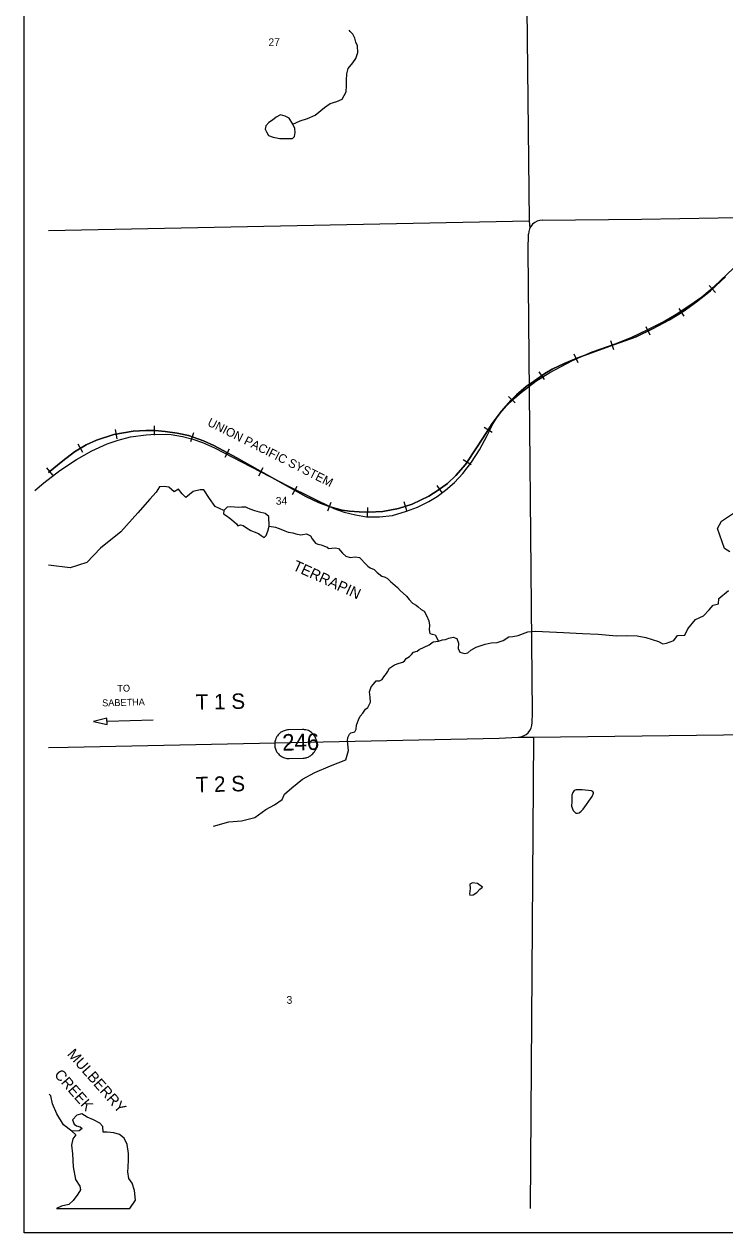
# Model space of a CAD drawing. Extents: x 120.53 to 124.96, y 98.04 to 101.98.
# Drawn here: x 120.528 to 121.892, y 98.099 to 100.452 of the extents above; entities that cross this region are included whole.
import ezdxf

# ---------------------------------------------------------------- set-up
doc = ezdxf.new("R2010")
doc.units = 0
for name, color, linetype in [('PL City Destination', 7, 'Continuous'), ('PL City K Route', 7, 'Continuous'), ('PL City K Rte Shields', 7, 'Continuous'), ('PL City Lakes', 7, 'Continuous'), ('PL City Local Roads', 7, 'Continuous'), ('PL City Map Border', 7, 'Continuous'), ('PL City Railroads', 7, 'Continuous'), ('PL City Range and TWP Numbers', 7, 'Continuous'), ('PL City River and Creek Text', 7, 'Continuous'), ('PL City Rivers', 7, 'Continuous'), ('PL City Section Lines', 7, 'Continuous'), ('PL CITY TRIBUTARIES', 7, 'Continuous')]:
    doc.layers.add(name, color=color, linetype=linetype)

msp = doc.modelspace()

# ---------------------------------------------------------------- linework, layer by layer
at = {"layer": 'PL City Destination'}
msp.add_line((120.6895, 99.0953), (120.7789, 99.0976), dxfattribs=at)
for points in [[(120.6891, 99.1014), (120.6629, 99.0946)], [(120.6629, 99.0946), (120.6896, 99.0891)], [(120.6896, 99.0891), (120.6891, 99.1014)]]:
    msp.add_lwpolyline(points, dxfattribs=at)
at = {"layer": 'PL City K Route'}
for points in [[(121.5373, 100.0706), (121.7298, 100.0724), (122.0282, 100.0776), (122.2001, 100.0779)], [(121.5171, 99.0925), (121.5177, 99.1109), (121.5091, 100.0127), (121.5096, 100.0434)], [(120.5755, 99.0439), (120.6136, 99.0444), (121.296, 99.059), (121.4525, 99.0623), (121.4895, 99.064)]]:
    msp.add_lwpolyline(points, dxfattribs=at)
for centre, radius, start, end in [((121.5366, 100.0436), 0.027, 88.4712, 180.5355), ((121.4886, 99.0924), 0.0284, 271.8124, 0.1742)]:
    msp.add_arc(centre, radius, start, end, dxfattribs=at)
at = {"layer": 'PL City K Rte Shields'}
msp.add_lwpolyline([(121.0696, 99.079), (121.0427, 99.0783), (121.0404, 99.0783), (121.0383, 99.0776), (121.036, 99.0774), (121.034, 99.0766), (121.0321, 99.0758), (121.0298, 99.0748), (121.0279, 99.0738), (121.0265, 99.0724), (121.025, 99.0714), (121.0238, 99.0702), (121.0222, 99.0687), (121.0213, 99.0669), (121.0202, 99.0654), (121.0192, 99.0638), (121.0182, 99.0617), (121.0171, 99.0592), (121.0164, 99.0573), (121.0159, 99.0548), (121.0157, 99.0525), (121.0158, 99.0497), (121.0158, 99.0474), (121.0161, 99.0444), (121.0171, 99.0417), (121.0179, 99.0393), (121.0189, 99.0374), (121.0201, 99.035), (121.0215, 99.0335), (121.0229, 99.0318), (121.0246, 99.0298), (121.0266, 99.0283), (121.0283, 99.0272), (121.0301, 99.0259), (121.0329, 99.0247), (121.0347, 99.0241), (121.0372, 99.0234), (121.0393, 99.0229), (121.0419, 99.0226), (121.044, 99.0227), (121.071, 99.0233), (121.0731, 99.0234), (121.075, 99.0238), (121.0771, 99.024), (121.0786, 99.0245), (121.0806, 99.0255), (121.0821, 99.0259), (121.0838, 99.0269), (121.0855, 99.0281), (121.0868, 99.0289), (121.0883, 99.0302), (121.0902, 99.0318), (121.0913, 99.0335), (121.0931, 99.0353), (121.0948, 99.038), (121.0962, 99.0407), (121.0969, 99.0437), (121.0976, 99.0462), (121.0979, 99.0487), (121.0981, 99.0514), (121.0978, 99.0537), (121.0976, 99.0563), (121.0973, 99.0584), (121.0965, 99.0599), (121.0959, 99.062), (121.0947, 99.0644), (121.0935, 99.0667), (121.0919, 99.0685), (121.0906, 99.07), (121.089, 99.0717), (121.0871, 99.073), (121.0857, 99.0743), (121.0836, 99.0757), (121.0813, 99.0768), (121.0788, 99.0777), (121.0761, 99.0784), (121.0738, 99.0787), (121.0727, 99.0789), (121.0713, 99.079)], close=True, dxfattribs=at)
at = {"layer": 'PL City Lakes'}
for points in [[(121.0001, 100.2426), (121.0035, 100.2357), (121.0126, 100.2325), (121.0259, 100.2294), (121.0413, 100.2298), (121.0504, 100.23), (121.0545, 100.2336), (121.0559, 100.2412), (121.0547, 100.2494), (121.0513, 100.2576), (121.0436, 100.2692), (121.036, 100.2731), (121.0269, 100.2757), (121.0185, 100.2713), (121.0118, 100.2656), (121.0044, 100.2606), (120.9987, 100.2543), (120.9973, 100.248)], [(120.9159, 99.4991), (120.9213, 99.4957), (120.9284, 99.4904), (120.936, 99.4837), (120.9414, 99.4797), (120.9441, 99.4756), (120.9494, 99.4778), (120.9542, 99.4759), (120.9612, 99.4719), (120.9693, 99.4666), (120.9758, 99.464), (120.9844, 99.4607), (120.9893, 99.4567), (120.9952, 99.4527), (120.9993, 99.4569), (121.0023, 99.4653), (121.0047, 99.475), (121.0043, 99.4937), (120.9972, 99.4997), (120.9865, 99.5022), (120.9769, 99.5047), (120.9678, 99.5079), (120.9624, 99.5106), (120.9597, 99.5119), (120.9517, 99.5117), (120.9454, 99.5115), (120.9374, 99.512), (120.9289, 99.5125), (120.923, 99.5117), (120.9168, 99.5053)], [(121.6144, 98.9614), (121.6022, 98.9618), (121.5985, 98.9603), (121.596, 98.9561), (121.594, 98.9512), (121.5943, 98.9388), (121.5934, 98.9298), (121.5968, 98.9216), (121.6017, 98.9162), (121.6049, 98.9163), (121.6081, 98.917), (121.6123, 98.9199), (121.6159, 98.9241), (121.6339, 98.9487), (121.6364, 98.955), (121.6364, 98.9564), (121.6347, 98.9584), (121.6326, 98.9597)], [(121.4106, 98.7789), (121.401, 98.7807), (121.3957, 98.7778), (121.3959, 98.7696), (121.3951, 98.7592), (121.3957, 98.7564), (121.4021, 98.7573), (121.4089, 98.7616), (121.4151, 98.768), (121.4203, 98.7722)]]:
    msp.add_lwpolyline(points, close=True, dxfattribs=at)
for points in [[(120.7335, 98.1465), (120.7448, 98.1625), (120.7427, 98.1818), (120.7381, 98.1955), (120.7321, 98.205), (120.7301, 98.2181), (120.7305, 98.2271), (120.7312, 98.2409), (120.7314, 98.2533), (120.7283, 98.2712), (120.7227, 98.2835), (120.7135, 98.2908), (120.7027, 98.294), (120.6894, 98.2951), (120.682, 98.2949), (120.6812, 98.3059), (120.6752, 98.3127), (120.6628, 98.3193), (120.651, 98.3245), (120.6402, 98.3311), (120.6307, 98.3281), (120.6219, 98.3189), (120.6252, 98.3107), (120.6301, 98.3074), (120.6371, 98.3055), (120.6409, 98.3022), (120.6351, 98.2979), (120.6208, 98.2968), (120.6289, 98.2901), (120.6228, 98.2824), (120.6204, 98.2699), (120.6224, 98.2527), (120.6236, 98.2279), (120.6279, 98.2031), (120.6367, 98.1902), (120.638, 98.1827), (120.6323, 98.1742), (120.6236, 98.1623), (120.6153, 98.1545), (120.601, 98.1507), (120.5914, 98.1465)], [(120.5914, 98.1465), (120.7335, 98.1465)]]:
    msp.add_lwpolyline(points, dxfattribs=at)
at = {"layer": 'PL City Local Roads'}
for points in [[(121.4871, 101.9343), (121.4997, 101.0737), (121.4997, 101.0737), (121.5112, 100.0691), (121.5122, 100.0554)], [(120.5755, 100.0504), (121.5112, 100.0691)], [(121.4897, 99.064), (121.5192, 99.0644), (122.5239, 99.0763), (123.5254, 99.0851), (124.1566, 99.1132), (124.1999, 99.1058), (124.3634, 99.108)], [(121.5192, 99.0644), (121.513, 98.1465)]]:
    msp.add_lwpolyline(points, dxfattribs=at)
at = {"layer": 'PL City Map Border'}
msp.add_lwpolyline([(120.5282, 98.0991), (120.5282, 101.9817), (124.4108, 101.9817), (124.4108, 98.0991), (120.5282, 98.0991)], dxfattribs=at)
at = {"layer": 'PL City Railroads'}
for p, q in [((121.8739, 99.93), (121.8613, 99.9434)), ((121.8128, 99.8835), (121.8031, 99.899)), ((121.7465, 99.8465), (121.7385, 99.863)), ((121.6761, 99.8184), (121.6698, 99.8357)), ((121.6061, 99.7929), (121.5988, 99.8098)), ((121.5408, 99.7604), (121.5303, 99.7754)), ((121.4839, 99.7148), (121.4706, 99.7275)), ((120.709, 99.6448), (120.7058, 99.6629)), ((120.7819, 99.6519), (120.7817, 99.6703)), ((120.8525, 99.6397), (120.8585, 99.6571)), ((121.4388, 99.6572), (121.4233, 99.6671)), ((120.6425, 99.6185), (120.6334, 99.6344)), ((120.9193, 99.6095), (120.928, 99.6257)), ((120.5838, 99.5743), (120.5724, 99.5887)), ((120.9847, 99.5731), (120.9936, 99.5892)), ((121.398, 99.5943), (121.3825, 99.6043)), ((121.0503, 99.5368), (121.0593, 99.5528)), ((121.3425, 99.5394), (121.3317, 99.5543)), ((121.1194, 99.5045), (121.1259, 99.5217)), ((121.2729, 99.5046), (121.2676, 99.5223)), ((121.1961, 99.4927), (121.1968, 99.511))]:
    msp.add_line(p, q, dxfattribs=at)
for points in [[(120.5492, 99.5445), (120.5663, 99.5594), (120.5973, 99.5835), (120.6301, 99.605), (120.6599, 99.6219), (120.6896, 99.6354), (120.7108, 99.6425), (120.7353, 99.649), (120.7653, 99.653), (120.7839, 99.6538), (120.8143, 99.6531), (120.836, 99.6493), (120.8565, 99.6443), (120.8751, 99.6381), (120.8987, 99.6273), (121.0412, 99.5535), (121.1307, 99.5092), (121.1507, 99.5024), (121.1728, 99.4967), (121.1946, 99.4931), (121.2199, 99.4929), (121.2449, 99.4956), (121.2723, 99.5041), (121.2936, 99.5122), (121.3159, 99.5232), (121.3319, 99.5329), (121.3483, 99.5449), (121.3655, 99.5602), (121.3822, 99.5773), (121.3988, 99.5993), (121.4144, 99.6235), (121.4292, 99.6514), (121.4408, 99.6747), (121.4485, 99.687), (121.4552, 99.6961), (121.4657, 99.7081), (121.4819, 99.7237), (121.4952, 99.7354), (121.5239, 99.757), (121.5511, 99.7739), (121.5955, 99.7976), (121.6339, 99.8143), (121.6782, 99.8296), (121.7093, 99.8425), (121.7405, 99.857), (121.7717, 99.8726), (121.7974, 99.8876), (121.824, 99.9054), (121.847, 99.9213), (121.8718, 99.9421), (121.9083, 99.9768)], [(120.5755, 99.5795), (120.6036, 99.602), (120.626, 99.6197), (120.6491, 99.633), (120.6692, 99.6423), (120.7026, 99.6531), (120.7404, 99.6598), (120.7651, 99.661), (120.7833, 99.6612), (120.8024, 99.6594), (120.826, 99.6561), (120.8477, 99.6512), (120.8769, 99.6412), (120.8974, 99.6318), (120.9422, 99.6078), (120.9821, 99.5852), (121.0437, 99.5511), (121.0761, 99.5329), (121.1013, 99.5212), (121.1237, 99.5128), (121.1468, 99.5063), (121.1615, 99.504), (121.1799, 99.5026), (121.1986, 99.5019), (121.2264, 99.5037), (121.2569, 99.5096), (121.2835, 99.5175), (121.3155, 99.5336), (121.3342, 99.5448), (121.3524, 99.5581), (121.3682, 99.5735), (121.3874, 99.595), (121.4098, 99.6295), (121.4277, 99.657), (121.4392, 99.675), (121.4574, 99.6986), (121.4763, 99.7203), (121.4863, 99.7308), (121.5052, 99.7466), (121.5213, 99.7581), (121.5414, 99.7721), (121.5558, 99.7809), (121.5791, 99.7914), (121.6036, 99.8019), (121.6774, 99.8288), (121.7194, 99.8437), (121.7513, 99.8591), (121.7842, 99.8766), (121.8108, 99.8931), (121.8365, 99.912), (121.8638, 99.9333), (121.893, 99.9606)], [(121.893, 99.9606), (121.8638, 99.9333), (121.8365, 99.912), (121.8108, 99.8931), (121.7842, 99.8766), (121.7513, 99.8591), (121.7194, 99.8437), (121.6774, 99.8288), (121.6036, 99.8019), (121.5791, 99.7914), (121.5558, 99.7809), (121.5414, 99.7721), (121.5213, 99.7581), (121.5052, 99.7466), (121.4863, 99.7308), (121.4763, 99.7203), (121.4574, 99.6986), (121.4392, 99.675), (121.4277, 99.657), (121.4098, 99.6295), (121.3874, 99.595), (121.3682, 99.5735), (121.3524, 99.5581), (121.3342, 99.5448), (121.3155, 99.5336), (121.2835, 99.5175), (121.2569, 99.5096), (121.2264, 99.5037), (121.1986, 99.5019), (121.1799, 99.5026), (121.1615, 99.504), (121.1468, 99.5063), (121.1237, 99.5128), (121.1013, 99.5212), (121.0761, 99.5329), (121.0437, 99.5511), (120.9821, 99.5852), (120.9422, 99.6078), (120.8974, 99.6318), (120.8769, 99.6412), (120.8477, 99.6512), (120.826, 99.6561), (120.8024, 99.6594), (120.7833, 99.6612), (120.7651, 99.661), (120.7404, 99.6598), (120.7026, 99.6531), (120.6692, 99.6423), (120.6491, 99.633), (120.626, 99.6197), (120.6036, 99.602), (120.5755, 99.5795)]]:
    msp.add_lwpolyline(points, dxfattribs=at)
at = {"layer": 'PL City Rivers'}
for points in [[(120.9168, 99.5053), (120.9001, 99.5133), (120.8891, 99.5286), (120.8781, 99.5454), (120.8709, 99.5459), (120.857, 99.5425), (120.8431, 99.5305), (120.8359, 99.5377), (120.8287, 99.5468), (120.8201, 99.542), (120.8096, 99.5506), (120.8009, 99.5521), (120.7918, 99.5516), (120.7851, 99.5411), (120.7727, 99.5272), (120.7492, 99.5008), (120.7166, 99.4639), (120.6769, 99.4319), (120.6501, 99.4041), (120.618, 99.3935), (120.5755, 99.3987)], [(121.9019, 99.4252), (121.8915, 99.4316), (121.8776, 99.4704), (121.8851, 99.4849), (121.9089, 99.5)], [(121.0047, 99.475), (121.0175, 99.4733), (121.0277, 99.4694), (121.0358, 99.4661), (121.0422, 99.4635), (121.0513, 99.4617), (121.0572, 99.4598), (121.0668, 99.4579), (121.0705, 99.4587), (121.0779, 99.4603), (121.0855, 99.4563), (121.0888, 99.4502), (121.0954, 99.4421), (121.0997, 99.4401), (121.1061, 99.4389), (121.1125, 99.4363), (121.1179, 99.4343), (121.1201, 99.4316), (121.1339, 99.4327), (121.1398, 99.4314), (121.1474, 99.4226), (121.1545, 99.4166), (121.1625, 99.414), (121.1726, 99.415), (121.1806, 99.4138), (121.185, 99.4098), (121.1904, 99.4037), (121.197, 99.397), (121.2018, 99.3936), (121.2094, 99.3904), (121.2153, 99.385), (121.224, 99.3776), (121.2305, 99.3757), (121.2353, 99.3731), (121.2413, 99.367), (121.2549, 99.3556), (121.2598, 99.3495), (121.2723, 99.3388), (121.2778, 99.332), (121.2838, 99.3252), (121.2908, 99.3213), (121.2951, 99.3179), (121.3011, 99.3126), (121.3065, 99.3092), (121.311, 99.3011), (121.3155, 99.2908), (121.3168, 99.2819), (121.3165, 99.2729), (121.3177, 99.266), (121.3225, 99.2648), (121.3284, 99.2635), (121.3345, 99.2513)], [(121.6809, 99.2612), (121.7007, 99.2623), (121.721, 99.2617), (121.7384, 99.2582), (121.7627, 99.2501), (121.7709, 99.246), (121.7784, 99.2472), (121.7923, 99.2524), (121.7999, 99.2623), (121.8138, 99.2628), (121.8196, 99.275), (121.8346, 99.293), (121.8503, 99.3005), (121.8613, 99.3121), (121.8694, 99.3208), (121.8793, 99.3237), (121.8799, 99.3342), (121.899, 99.3498)], [(121.3345, 99.2513), (121.3425, 99.2535), (121.3483, 99.2544), (121.3546, 99.2566), (121.3631, 99.2589), (121.37, 99.2563), (121.3734, 99.2474), (121.3726, 99.237), (121.376, 99.2295), (121.3851, 99.227), (121.3914, 99.2285), (121.3977, 99.2335), (121.4077, 99.2393), (121.4198, 99.243), (121.4251, 99.2452), (121.4372, 99.2476), (121.4489, 99.2486), (121.4605, 99.2523), (121.4715, 99.2595), (121.4794, 99.2604), (121.4895, 99.262), (121.5084, 99.2694), (121.5233, 99.2704), (121.5781, 99.2677), (121.6148, 99.2658), (121.6452, 99.2645), (121.6809, 99.2612)], [(120.6208, 98.2968), (120.6045, 98.3094), (120.5918, 98.3306), (120.5833, 98.3503), (120.5798, 98.3658), (120.5769, 98.3689)]]:
    msp.add_lwpolyline(points, dxfattribs=at)
at = {"layer": 'PL CITY TRIBUTARIES'}
for points in [[(121.0513, 100.2576), (121.0655, 100.2642), (121.0797, 100.2687), (121.0944, 100.2753), (121.1126, 100.2902), (121.1236, 100.2981), (121.1368, 100.3019), (121.1473, 100.3063), (121.155, 100.3203), (121.1552, 100.332), (121.1555, 100.3424), (121.1562, 100.3555), (121.1586, 100.3659), (121.1679, 100.3772), (121.1735, 100.3856), (121.1775, 100.3974), (121.1766, 100.4099), (121.1738, 100.4174), (121.172, 100.4249), (121.1676, 100.4331), (121.1627, 100.4378), (121.161, 100.4408)], [(120.8964, 98.8911), (120.9265, 98.8994), (120.9514, 98.9014), (120.9768, 98.9076), (120.9987, 98.9233), (121.0155, 98.9327), (121.0301, 98.9427), (121.0347, 98.9532), (121.0493, 98.9653), (121.0701, 98.9824), (121.0942, 98.9954), (121.1242, 99.0086), (121.1542, 99.0197), (121.1591, 99.0384), (121.1576, 99.057), (121.1579, 99.0632), (121.1615, 99.0702), (121.1641, 99.0724), (121.1715, 99.0746), (121.1745, 99.0795), (121.1749, 99.0878), (121.1769, 99.0927), (121.1789, 99.0976), (121.1819, 99.1053), (121.1876, 99.1109), (121.1927, 99.1186), (121.1969, 99.1222), (121.2019, 99.132), (121.2017, 99.1423), (121.2004, 99.1527), (121.2033, 99.1624), (121.208, 99.1673), (121.2131, 99.1737), (121.22, 99.1739), (121.2248, 99.1767), (121.2284, 99.1817), (121.2335, 99.188), (121.2356, 99.1915), (121.2391, 99.1985), (121.249, 99.205), (121.258, 99.2079), (121.2649, 99.2102), (121.269, 99.2137), (121.2716, 99.2172), (121.2784, 99.2209), (121.282, 99.2251), (121.2862, 99.2293), (121.293, 99.2316), (121.2972, 99.2345), (121.3067, 99.2395), (121.3166, 99.2439), (121.3245, 99.2496), (121.3345, 99.2513)]]:
    msp.add_lwpolyline(points, dxfattribs=at)

# ---------------------------------------------------------------- texts
at = {"layer": 'PL City Destination'}
for s, p in [('TO', (120.7097, 99.1524)), ('SABETHA', (120.6801, 99.1241))]:
    msp.add_text(s, height=0.0133, rotation=1.4565, dxfattribs=at).set_placement(p)
at = {"layer": 'PL City K Rte Shields'}
msp.add_text('246', height=0.0322, rotation=1.4357, dxfattribs=at).set_placement((121.0308, 99.0377))
at = {"layer": 'PL City Railroads'}
msp.add_text('UNION PACIFIC SYSTEM', height=0.017, rotation=333.3247, dxfattribs=at).set_placement((120.8834, 99.6715))
at = {"layer": 'PL City Range and TWP Numbers'}
for s, rotation, p in [('T 1 S', 1.4526, (120.8623, 99.1171)), ('T 2 S', 1.4506, (120.8623, 98.9565))]:
    msp.add_text(s, height=0.0301, rotation=rotation, dxfattribs=at).set_placement(p)
at = {"layer": 'PL City River and Creek Text'}
for s, rotation, p in [('TERRAPIN', 335.4463, (121.0494, 99.3904)), ('MULBERRY', 311.422, (120.6106, 98.4461)), ('CREEK', 311.4225, (120.5854, 98.4062))]:
    msp.add_text(s, height=0.0208, rotation=rotation, dxfattribs=at).set_placement(p)
at = {"layer": 'PL City Section Lines'}
for s, rotation, p in [('27', 1.4529, (121.0038, 100.4095)), ('34', 1.4528, (121.0181, 99.5166)), ('3', 1.4351, (121.039, 98.5449))]:
    msp.add_text(s, height=0.015, rotation=rotation, dxfattribs=at).set_placement(p)

doc.saveas('drawing.dxf')
